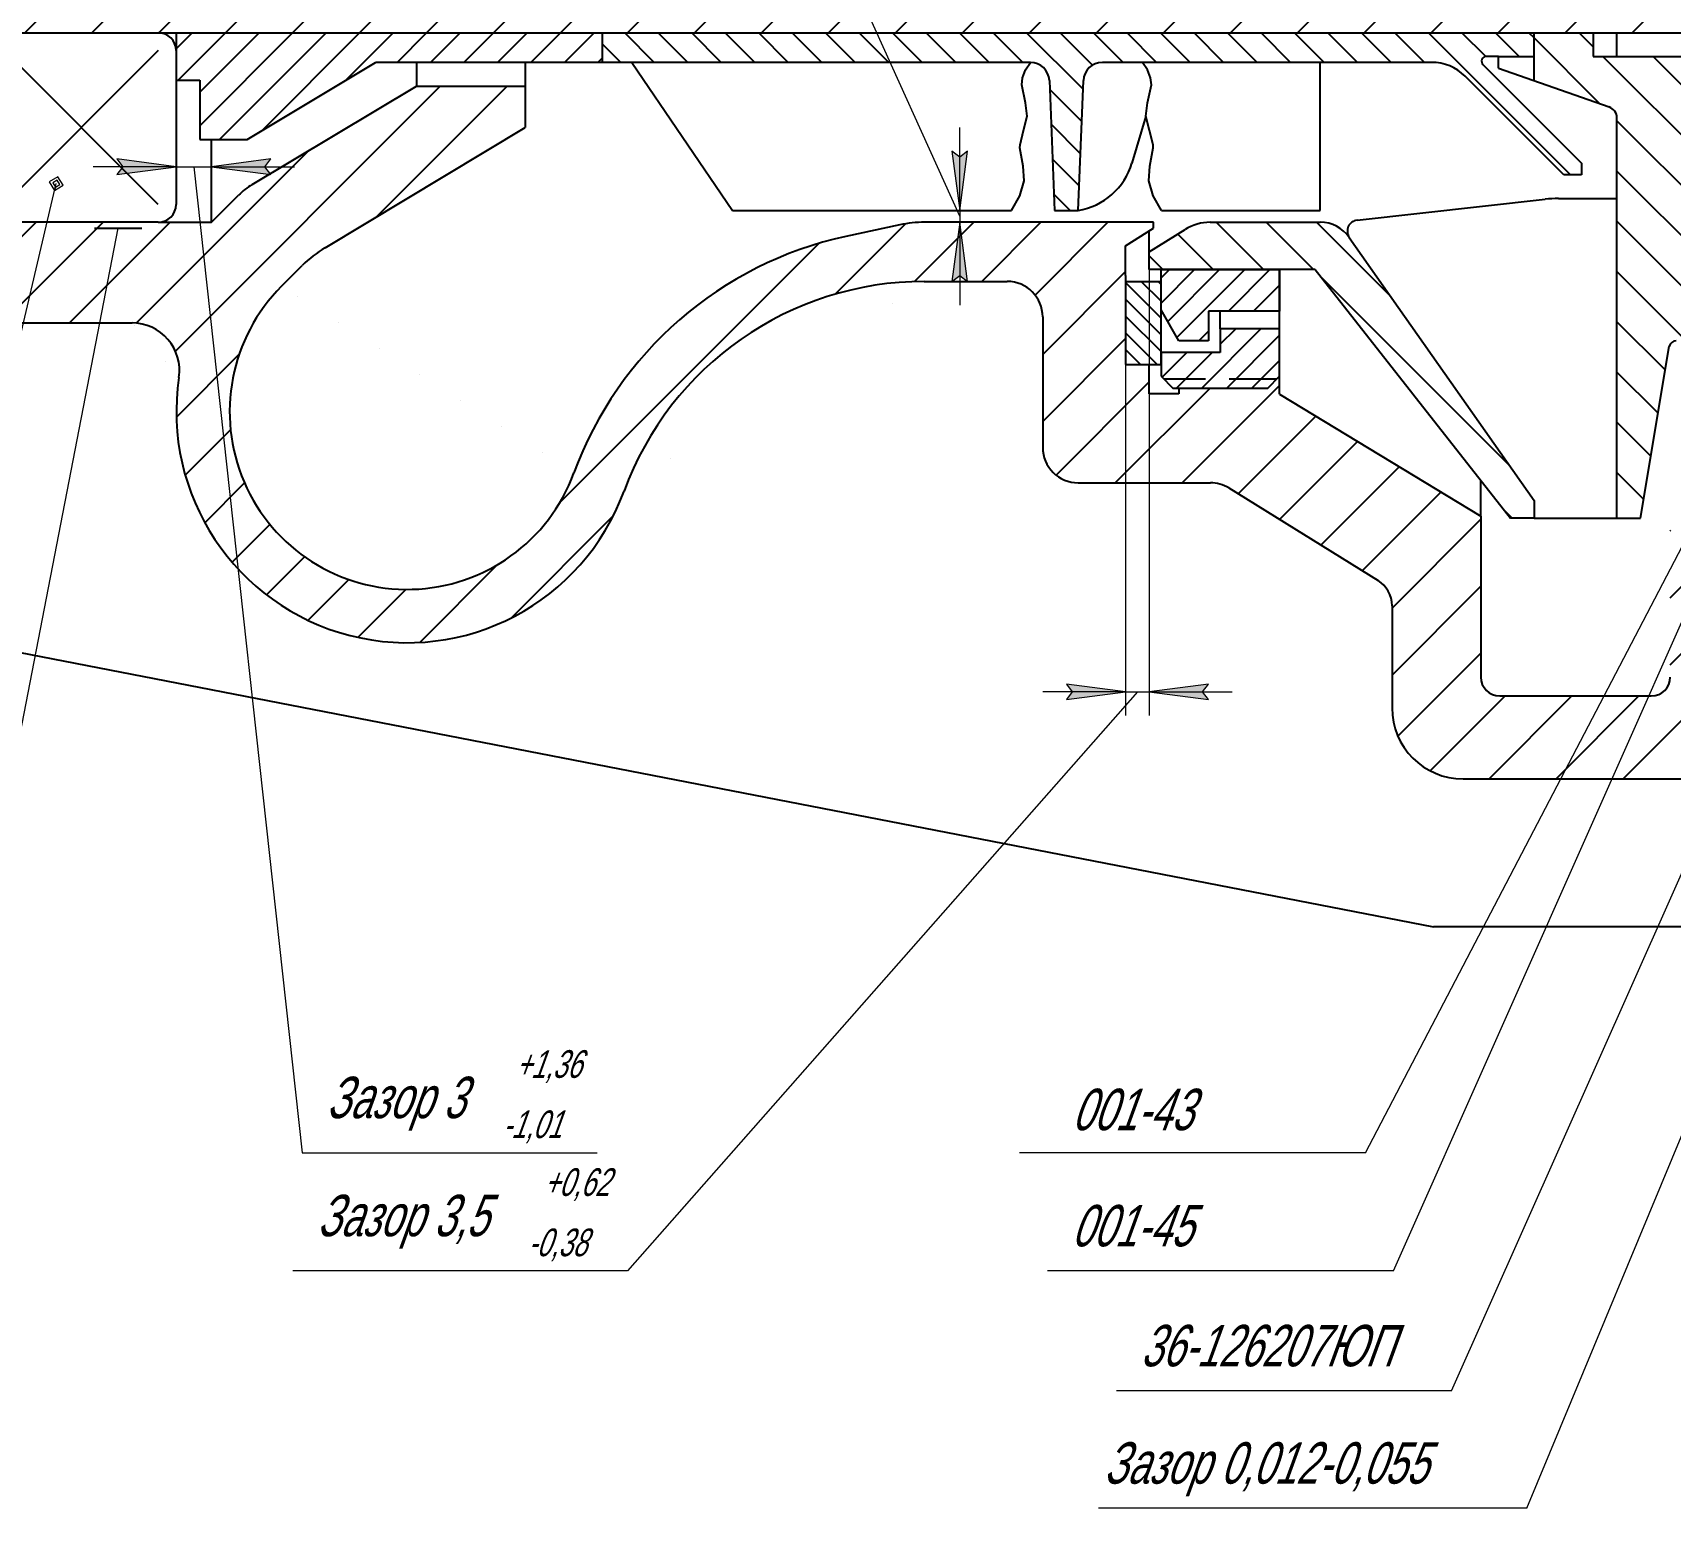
# Model space of a CAD drawing. Extents: x 0 to 841, y 0 to 594.
# Drawn here: x 157.8 to 296.1, y 287.1 to 411.7 of the extents above; entities that cross this region are included whole.
import ezdxf

# ---------------------------------------------------------------- set-up
doc = ezdxf.new("R2010")
doc.units = 0
doc.header["$MEASUREMENT"] = 0
for name, pattern in [('K5LT_BASIC', [0]), ('K5LT_DASHED', [6, 4, -2]), ('K5LT_THIN', [0]), ('K5LT_THIN_INCLUDED_TO_HATCHING', [0])]:
    doc.linetypes.add(name, pattern=pattern)
doc.layers.add('LAYER0VIEW0', color=7, linetype='Continuous')
doc.layers.add('LAYER1VIEW0', color=7, linetype='Continuous')
doc.styles.add('K5_TEXTSTYLE', font='win_eskd.shx', dxfattribs={"width": 0.7, "oblique": 15, "bigfont": 'b_eskd.shx'})
pattern_1 = [(-45, (0, 0), (2.12132, 2.12132), [])]
pattern_2 = [(45, (0, 0), (-1.06066, 1.06066), [])]
pattern_3 = [(45, (0, 0), (-2.828427, 2.828427), [])]

# ---------------------------------------------------------------- blocks, each defined once
blk = doc.blocks.new('*U22')
at = {"layer": 'LAYER0VIEW0', "color": 5, "linetype": 'K5LT_BASIC'}
for p, q in [((-1.5, 47.5), (-14.5, 47.5)), ((-16, 46), (-16, 33)), ((0, 33), (0, 46)), ((-14.5, 31.5), (-1.5, 31.5)), ((-14.5, 1.5), (-1.5, 1.5)), ((-16, -13), (-16, 0)), ((0, 0), (0, -13)), ((-1.5, -14.5), (-14.5, -14.5))]:
    blk.add_line(p, q, dxfattribs=at)
at = {"layer": 'LAYER0VIEW0', "color": 7, "linetype": 'K5LT_THIN'}
for p, q in [((-1.5, 33), (-14.5, 46)), ((-1.5, 46), (-14.5, 33)), ((-1.5, 0), (-14.5, -13)), ((-1.5, -13), (-14.5, 0))]:
    blk.add_line(p, q, dxfattribs=at)
at = {"layer": 'LAYER0VIEW0', "color": 5, "linetype": 'K5LT_BASIC'}
for centre, start, end in [((-14.5, 46), 90, 180), ((-1.5, 46), 0, 90), ((-14.5, 33), 180, 270), ((-1.5, 33), 270, 0), ((-14.5, 0), 90, 180), ((-1.5, 0), 0, 90), ((-14.5, -13), 180, 270), ((-1.5, -13), 270, 0)]:
    blk.add_arc(centre, 1.5, start, end, dxfattribs=at)

msp = doc.modelspace()

# ---------------------------------------------------------------- hatches: boundary and pattern name
at = {"layer": 'LAYER0VIEW0'}
h = msp.add_hatch(dxfattribs=at)
h.set_pattern_fill('МЕТАЛЛ', color=256, style=0, pattern_type=0)
h.set_pattern_definition(pattern_3)
edge = h.paths.add_edge_path()
edge.add_line((153.878, 438.157), (140.878, 438.157))
edge.add_line((140.878, 438.157), (139.378, 438.157))
edge.add_line((139.378, 438.157), (139.378, 438.657))
edge.add_line((139.378, 438.657), (138.878, 439.157))
edge.add_line((138.878, 439.157), (89.378, 439.157))
edge.add_line((89.378, 439.157), (89.378, 437.812))
edge.add_line((89.378, 437.812), (91.378, 436.657))
edge.add_line((91.378, 436.657), (101.378, 436.657))
edge.add_line((101.378, 436.657), (101.378, 436.157))
edge.add_line((101.378, 436.157), (120.378, 436.157))
edge.add_line((120.378, 436.157), (120.378, 432.657))
edge.add_line((120.378, 432.657), (129.378, 432.657))
edge.add_line((129.378, 432.657), (132.842, 426.657))
edge.add_line((132.842, 426.657), (129.378, 420.657))
edge.add_line((129.378, 420.657), (120.378, 420.657))
edge.add_line((120.378, 420.657), (120.378, 417.157))
edge.add_line((120.378, 417.157), (101.378, 417.157))
edge.add_line((101.378, 417.157), (101.378, 416.657))
edge.add_line((101.378, 416.657), (91.378, 416.657))
edge.add_line((91.378, 416.657), (89.378, 415.503))
edge.add_line((89.378, 415.503), (89.378, 414.157))
edge.add_line((89.378, 414.157), (138.878, 414.157))
edge.add_line((138.878, 414.157), (139.378, 414.657))
edge.add_line((139.378, 414.657), (139.378, 415.157))
edge.add_line((139.378, 415.157), (140.878, 415.157))
edge.add_line((140.878, 415.157), (140.878, 412.157))
edge.add_line((140.878, 412.157), (141.378, 411.657))
edge.add_line((141.378, 411.657), (149.378, 411.657))
edge.add_line((149.378, 411.657), (150.378, 412.657))
edge.add_line((150.378, 412.657), (153.878, 412.657))
edge.add_line((153.878, 412.657), (153.878, 411.657))
edge.add_line((153.878, 411.657), (155.378, 411.657))
edge.add_line((155.378, 411.657), (168.378, 411.657))
edge.add_line((168.378, 411.657), (169.878, 411.657))
edge.add_line((169.878, 411.657), (205.878, 411.657))
edge.add_line((205.878, 411.657), (283.574, 411.657))
edge.add_line((283.574, 411.657), (305.574, 411.657))
edge.add_line((305.574, 411.657), (305.574, 409.157))
edge.add_line((305.574, 409.157), (319.574, 409.157))
edge.add_line((319.574, 409.157), (321.574, 409.157))
edge.add_line((321.574, 409.157), (334.574, 409.157))
edge.add_arc((334.574, 407.157), 2, 360, 450, ccw=False)
edge.add_line((336.574, 407.157), (336.574, 404.657))
edge.add_line((336.574, 404.657), (362.574, 404.657))
edge.add_arc((366.893, 397.244), 8.58, 342.4571, 480.22329, ccw=False)
edge.add_arc((500.021, 355.159), 131.042, 162.4571, 172.63144)
edge.add_arc((368.574, 372.157), 1.5, 630, 712.63144, ccw=False)
edge.add_line((368.574, 370.657), (368.574, 363.657))
edge.add_arc((368.574, 362.157), 1.5, 360, 450, ccw=False)
edge.add_line((370.074, 362.157), (370.074, 360.657))
edge.add_line((370.074, 360.657), (372.074, 360.657))
edge.add_line((372.074, 360.657), (372.074, 363.657))
edge.add_arc((420.256, 363.657), 48.182, 454.97911, 540, ccw=False)
edge.add_line((416.074, 411.657), (416.074, 414.157))
edge.add_line((416.074, 414.157), (413.574, 414.157))
edge.add_line((413.574, 414.157), (412.074, 414.157))
edge.add_line((412.074, 414.157), (411.074, 415.157))
edge.add_line((411.074, 415.157), (410.574, 414.657))
edge.add_line((410.574, 414.657), (399.574, 414.657))
edge.add_line((399.574, 414.657), (398.574, 415.657))
edge.add_line((398.574, 415.657), (396.074, 415.657))
edge.add_line((396.074, 415.657), (396.074, 414.657))
edge.add_line((396.074, 414.657), (390.074, 414.657))
edge.add_line((390.074, 414.657), (387.074, 411.657))
edge.add_line((387.074, 411.657), (347.074, 411.657))
edge.add_line((347.074, 411.657), (343.074, 415.657))
edge.add_line((343.074, 415.657), (160.229, 415.657))
edge.add_line((160.229, 415.657), (153.878, 426.657))
edge.add_line((153.878, 426.657), (160.229, 437.657))
edge.add_line((160.229, 437.657), (343.074, 437.657))
edge.add_line((343.074, 437.657), (347.074, 441.657))
edge.add_line((347.074, 441.657), (387.074, 441.657))
edge.add_line((387.074, 441.657), (390.074, 438.657))
edge.add_line((390.074, 438.657), (396.074, 438.657))
edge.add_line((396.074, 438.657), (396.074, 437.657))
edge.add_line((396.074, 437.657), (398.574, 437.657))
edge.add_line((398.574, 437.657), (399.574, 438.657))
edge.add_line((399.574, 438.657), (410.574, 438.657))
edge.add_line((410.574, 438.657), (411.074, 438.157))
edge.add_line((411.074, 438.157), (412.074, 439.157))
edge.add_line((412.074, 439.157), (413.574, 439.157))
edge.add_line((413.574, 439.157), (416.074, 439.157))
edge.add_line((416.074, 439.157), (416.074, 441.657))
edge.add_arc((420.256, 489.657), 48.182, 540, 625.02089, ccw=False)
edge.add_line((372.074, 489.657), (372.074, 492.657))
edge.add_line((372.074, 492.657), (370.074, 492.657))
edge.add_line((370.074, 492.657), (370.074, 491.157))
edge.add_arc((368.574, 491.157), 1.5, 270, 360, ccw=False)
edge.add_line((368.574, 489.657), (368.574, 482.657))
edge.add_arc((368.574, 481.157), 1.5, 367.36856, 450, ccw=False)
edge.add_arc((500.021, 498.156), 131.042, 187.36856, 197.5429)
edge.add_arc((366.893, 456.071), 8.58, 239.77671, 377.5429, ccw=False)
edge.add_line((362.574, 448.657), (336.574, 448.657))
edge.add_line((336.574, 448.657), (336.574, 446.157))
edge.add_arc((334.574, 446.157), 2, 270, 360, ccw=False)
edge.add_line((334.574, 444.157), (321.574, 444.157))
edge.add_line((321.574, 444.157), (319.574, 444.157))
edge.add_line((319.574, 444.157), (305.574, 444.157))
edge.add_line((305.574, 444.157), (305.574, 441.657))
edge.add_line((305.574, 441.657), (283.574, 441.657))
edge.add_line((283.574, 441.657), (205.878, 441.657))
edge.add_line((205.878, 441.657), (169.878, 441.657))
edge.add_line((169.878, 441.657), (168.378, 441.657))
edge.add_line((168.378, 441.657), (156.378, 441.657))
edge.add_line((156.378, 441.657), (156.378, 438.157))
edge.add_line((156.378, 438.157), (153.878, 438.157))
h = msp.add_hatch(dxfattribs=at)
h.set_pattern_fill('МЕТАЛЛ', color=256, style=0, pattern_type=0)
h.set_pattern_definition([(-45, (0, 0), (1.4142136, 1.4142136), [])])
edge = h.paths.add_edge_path()
edge.add_line((205.878, 441.657), (283.574, 441.657))
edge.add_line((283.574, 441.657), (284.574, 441.657))
edge.add_line((284.574, 441.657), (284.574, 443.657))
edge.add_line((284.574, 443.657), (281.574, 443.657))
edge.add_line((281.574, 443.657), (280.54, 443.657))
edge.add_arc((280.54, 444.057), 0.4, 495, 630, ccw=False)
edge.add_line((280.257, 444.34), (288.574, 452.657))
edge.add_line((288.574, 452.657), (288.574, 453.657))
edge.add_line((288.574, 453.657), (287.074, 453.657))
edge.add_line((287.074, 453.657), (278.745, 445.329))
edge.add_arc((275.917, 448.157), 4, 630, 675, ccw=False)
edge.add_line((275.917, 444.157), (248.111, 444.157))
edge.add_arc((248.111, 445.757), 1.6, 542.29061, 630, ccw=False)
edge.add_line((246.512, 445.693), (246.075, 456.623))
edge.add_arc((244.98, 451.056), 5.674, 78.86755, 80.81259)
edge.add_line((245.886, 456.657), (244.074, 456.657))
edge.add_line((244.074, 456.657), (243.635, 445.693))
edge.add_arc((242.037, 445.757), 1.6, 630, 717.70939, ccw=False)
edge.add_line((242.037, 444.157), (205.878, 444.157))
edge.add_line((205.878, 444.157), (205.878, 441.657))
edge = h.paths.add_edge_path()
edge.add_line((251.511, 409.157), (275.917, 409.157))
edge.add_arc((275.917, 405.157), 4, 405, 450, ccw=False)
edge.add_line((278.745, 407.986), (287.074, 399.657))
edge.add_line((287.074, 399.657), (288.574, 399.657))
edge.add_line((288.574, 399.657), (288.574, 400.657))
edge.add_line((288.574, 400.657), (280.257, 408.974))
edge.add_arc((280.54, 409.257), 0.4, 450, 585, ccw=False)
edge.add_line((280.54, 409.657), (281.574, 409.657))
edge.add_line((281.574, 409.657), (284.574, 409.657))
edge.add_line((284.574, 409.657), (284.574, 411.657))
edge.add_line((284.574, 411.657), (283.574, 411.657))
edge.add_line((283.574, 411.657), (205.878, 411.657))
edge.add_line((205.878, 411.657), (205.878, 409.157))
edge.add_line((205.878, 409.157), (242.037, 409.157))
edge.add_arc((242.037, 407.557), 1.6, 362.29061, 450, ccw=False)
edge.add_line((243.635, 407.621), (244.074, 396.657))
edge.add_line((244.074, 396.657), (246.074, 396.657))
edge.add_line((246.074, 396.657), (246.512, 407.621))
edge.add_arc((248.111, 407.557), 1.6, 450, 537.70939, ccw=False)
edge.add_line((248.111, 409.157), (251.511, 409.157))
h = msp.add_hatch(dxfattribs=at)
h.set_pattern_fill('МЕТАЛЛ', color=256, style=0, pattern_type=0)
h.set_pattern_definition([(45, (0, 0), (-1.4142136, 1.4142136), [])])
h.paths.add_polyline_path([(169.878, 411.657), (205.878, 411.657), (205.878, 409.157), (186.711, 409.157), (175.878, 402.657), (171.878, 402.657), (171.878, 407.657), (169.878, 407.657)])
h = msp.add_hatch(dxfattribs=at)
h.set_pattern_fill('МЕТАЛЛ', color=256, style=0, pattern_type=0)
h.set_pattern_definition(pattern_1)
edge = h.paths.add_edge_path()
edge.add_line((291.574, 404.448), (291.574, 370.657))
edge.add_line((291.574, 370.657), (293.574, 370.657))
edge.add_line((293.574, 370.657), (295.99, 385.156))
edge.add_arc((296.582, 385.057), 0.6, 450, 530.53768, ccw=False)
edge.add_line((296.582, 385.657), (297.574, 385.657))
edge.add_line((297.574, 385.657), (297.574, 386.657))
edge.add_line((297.574, 386.657), (299.074, 386.657))
edge.add_line((299.074, 386.657), (301.574, 386.657))
edge.add_line((301.574, 386.657), (310.574, 386.657))
edge.add_line((310.574, 386.657), (310.574, 389.157))
edge.add_line((310.574, 389.157), (301.412, 391.906))
edge.add_arc((301.7, 392.864), 1, 530.90972, 613.30076, ccw=False)
edge.add_line((300.712, 393.022), (302.439, 403.815))
edge.add_arc((303.427, 403.657), 1, 450, 530.90972, ccw=False)
edge.add_line((303.427, 404.657), (309.074, 404.657))
edge.add_line((309.074, 404.657), (318.074, 404.657))
edge.add_line((318.074, 404.657), (319.574, 404.657))
edge.add_line((319.574, 404.657), (319.574, 409.157))
edge.add_line((319.574, 409.157), (305.574, 409.157))
edge.add_line((305.574, 409.157), (303.574, 409.157))
edge.add_line((303.574, 409.157), (303.574, 409.657))
edge.add_line((303.574, 409.657), (289.574, 409.657))
edge.add_line((289.574, 409.657), (289.574, 411.657))
edge.add_line((289.574, 411.657), (284.574, 411.657))
edge.add_line((284.574, 411.657), (284.574, 407.607))
edge.add_line((284.574, 407.607), (290.904, 405.392))
edge.add_arc((290.574, 404.448), 1, 360, 430.70995, ccw=False)
h = msp.add_hatch(dxfattribs=at)
h.set_pattern_fill('МЕТАЛЛ', color=256, style=0, pattern_type=0)
h.set_pattern_definition(pattern_3)
edge = h.paths.add_edge_path()
edge.add_arc((166.167, 383.157), 4, 351.43472, 450, ccw=False)
edge.add_arc((189.405, 379.657), 19.5, 171.43472, 339.8637)
edge.add_arc((233.074, 363.645), 27.012, 450, 519.8637, ccw=False)
edge.add_line((233.074, 390.657), (240.074, 390.657))
edge.add_arc((240.074, 387.657), 3, 360, 450, ccw=False)
edge.add_line((243.074, 387.657), (243.074, 376.657))
edge.add_arc((246.074, 376.657), 3, 180, 270)
edge.add_line((246.074, 373.657), (257.234, 373.657))
edge.add_arc((257.234, 370.657), 3, 418.73627, 450, ccw=False)
edge.add_line((258.791, 373.222), (271.392, 365.405))
edge.add_arc((270.074, 363.28), 2.5, 360, 418.18551, ccw=False)
edge.add_line((272.574, 363.28), (272.574, 354.657))
edge.add_arc((278.574, 354.657), 6, 180, 270)
edge.add_line((278.574, 348.657), (297.574, 348.657))
edge.add_arc((297.574, 354.657), 6, 270, 360)
edge.add_line((303.574, 354.657), (303.574, 360.402))
edge.add_arc((305.174, 360.402), 1.6, 430.70995, 540, ccw=False)
edge.add_line((305.702, 361.912), (323.574, 355.657))
edge.add_line((323.574, 355.657), (325.574, 355.657))
edge.add_line((325.574, 355.657), (325.574, 354.657))
edge.add_line((325.574, 354.657), (325.574, 351.657))
edge.add_line((325.574, 351.657), (341.574, 351.657))
edge.add_line((341.574, 351.657), (341.574, 364.657))
edge.add_line((341.574, 364.657), (338.574, 364.657))
edge.add_line((338.574, 364.657), (336.074, 364.657))
edge.add_line((336.074, 364.657), (331.074, 369.657))
edge.add_line((331.074, 369.657), (296.074, 369.657))
edge.add_line((296.074, 369.657), (296.074, 357.257))
edge.add_arc((294.474, 357.257), 1.6, 270, 360, ccw=False)
edge.add_line((294.474, 355.657), (281.674, 355.657))
edge.add_arc((281.674, 357.257), 1.6, 540, 630, ccw=False)
edge.add_line((280.074, 357.257), (280.074, 366.257))
edge.add_line((280.074, 366.257), (280.074, 370.829))
edge.add_line((280.074, 370.829), (263.074, 381.151))
edge.add_line((263.074, 381.151), (263.074, 381.657))
edge.add_line((263.074, 381.657), (263.074, 382.657))
edge.add_line((263.074, 382.657), (262.074, 381.657))
edge.add_line((262.074, 381.657), (254.574, 381.657))
edge.add_line((254.574, 381.657), (254.574, 381.157))
edge.add_line((254.574, 381.157), (252.074, 381.157))
edge.add_line((252.074, 381.157), (252.074, 383.657))
edge.add_line((252.074, 383.657), (250.074, 383.657))
edge.add_line((250.074, 383.657), (250.074, 391.157))
edge.add_line((250.074, 391.157), (250.074, 393.676))
edge.add_line((250.074, 393.676), (252.444, 395.157))
edge.add_line((252.444, 395.157), (252.444, 395.657))
edge.add_line((252.444, 395.657), (233.108, 395.657))
edge.add_arc((233.108, 385.657), 10, 90, 102.14757)
edge.add_line((231.003, 395.433), (226.443, 394.452))
edge.add_arc((233.074, 363.645), 31.512, 102.14757, 159.8637)
edge.add_arc((189.405, 379.657), 15, 495, 699.8637, ccw=False)
edge.add_line((178.798, 390.264), (180.542, 392.007))
edge.add_arc((187.613, 384.936), 10, 480.96376, 495, ccw=False)
edge.add_line((182.468, 393.511), (199.378, 403.657))
edge.add_line((199.378, 403.657), (199.378, 407.157))
edge.add_line((199.378, 407.157), (190.181, 407.157))
edge.add_line((190.181, 407.157), (176.307, 398.833))
edge.add_arc((179.394, 393.688), 6, 120.96376, 135)
edge.add_line((175.151, 397.931), (172.878, 395.657))
edge.add_line((172.878, 395.657), (168.378, 395.657))
edge.add_line((168.378, 395.657), (155.797, 395.657))
edge.add_line((155.797, 395.657), (153.878, 395.657))
edge.add_line((153.878, 395.657), (153.878, 394.657))
edge.add_line((153.878, 394.657), (139.878, 394.657))
edge.add_line((139.878, 394.657), (137.878, 392.657))
edge.add_line((137.878, 392.657), (135.378, 392.657))
edge.add_line((135.378, 392.657), (112.378, 392.657))
edge.add_line((112.378, 392.657), (110.378, 390.657))
edge.add_line((110.378, 390.657), (107.878, 390.657))
edge.add_line((107.878, 390.657), (105.012, 390.657))
edge.add_line((105.012, 390.657), (105.012, 388.157))
edge.add_line((105.012, 388.157), (102.512, 388.157))
edge.add_line((102.512, 388.157), (102.512, 389.157))
edge.add_line((102.512, 389.157), (92.667, 389.157))
edge.add_line((92.667, 389.157), (92.378, 389.657))
edge.add_line((92.378, 389.657), (92.378, 388.626))
edge.add_arc((91.778, 388.626), 0.6, 284.03624, 360, ccw=False)
edge.add_line((91.923, 388.044), (86.378, 386.657))
edge.add_line((86.378, 386.657), (86.378, 380.657))
edge.add_line((86.378, 380.657), (88.378, 380.657))
edge.add_line((88.378, 380.657), (88.378, 383.657))
edge.add_line((88.378, 383.657), (93.378, 383.657))
edge.add_line((93.378, 383.657), (93.378, 380.657))
edge.add_line((93.378, 380.657), (105.378, 380.657))
edge.add_line((105.378, 380.657), (105.378, 378.657))
edge.add_line((105.378, 378.657), (117.378, 378.657))
edge.add_line((117.378, 378.657), (117.378, 384.657))
edge.add_line((117.378, 384.657), (119.378, 384.657))
edge.add_line((119.378, 384.657), (120.1, 385.907))
edge.add_arc((122.265, 384.657), 2.5, 450, 510, ccw=False)
edge.add_line((122.265, 387.157), (166.167, 387.157))
h = msp.add_hatch(dxfattribs=at)
h.set_pattern_fill('МЕТАЛЛ', color=256, style=0, pattern_type=0)
h.set_pattern_definition(pattern_1)
edge = h.paths.add_edge_path()
edge.add_line((268.97, 394.381), (284.574, 372.157))
edge.add_line((284.574, 372.157), (284.574, 370.657))
edge.add_line((284.574, 370.657), (282.574, 370.657))
edge.add_line((282.574, 370.657), (266.074, 391.657))
edge.add_line((266.074, 391.657), (252.074, 391.657))
edge.add_line((252.074, 391.657), (252.074, 393.157))
edge.add_line((252.074, 393.157), (255.101, 395.049))
edge.add_arc((257.221, 391.657), 4, 450, 482.00538, ccw=False)
edge.add_line((257.221, 395.657), (266.515, 395.657))
edge.add_arc((266.515, 392.657), 3, 395.07375, 450, ccw=False)
h = msp.add_hatch(dxfattribs=at)
h.set_pattern_fill('МЕТАЛЛ', color=256, style=0, pattern_type=0)
h.set_pattern_definition(pattern_2)
h.paths.add_polyline_path([(258.074, 388.157), (257.074, 388.157), (257.074, 385.657), (254.574, 385.657), (253.074, 388.255), (253.074, 391.657), (263.074, 391.657), (263.074, 388.157)])
h = msp.add_hatch(dxfattribs=at)
h.set_pattern_fill('МЕТАЛЛ', color=256, style=0, pattern_type=0)
h.set_pattern_definition([(-45, (0, 0), (0.7071068, 0.7071068), [])])
h.paths.add_polyline_path([(250.074, 390.657), (250.074, 383.657), (253.074, 383.657), (253.074, 384.657), (253.074, 385.657), (253.074, 390.657)])
h = msp.add_hatch(dxfattribs=at)
h.set_pattern_fill('МЕТАЛЛ', color=256, style=0, pattern_type=0)
h.set_pattern_definition(pattern_2)
h.paths.add_polyline_path([(258.074, 384.657), (258.074, 386.657), (263.074, 386.657), (263.074, 382.657), (262.074, 381.657), (254.074, 381.657), (253.074, 382.657), (253.074, 384.657)])
at = {"layer": 'LAYER1VIEW0', "lineweight": 0}
for points in [[(236.07, 396.657), (236.07, 401.157), (235.412, 401.657)], [(236.07, 396.657), (236.728, 401.657), (236.07, 401.157)], [(169.878, 400.343), (164.878, 401.001), (165.378, 400.343)], [(164.878, 399.685), (169.878, 400.343), (165.378, 400.343)], [(177.378, 400.343), (177.878, 401.001), (172.878, 400.343)], [(177.878, 399.685), (172.878, 400.343), (177.378, 400.343)], [(236.07, 391.157), (236.07, 395.657), (235.412, 390.657)], [(236.728, 390.657), (236.07, 395.657), (236.07, 391.157)], [(250.074, 356.006), (245.074, 356.664), (245.574, 356.006)], [(245.074, 355.347), (250.074, 356.006), (245.574, 356.006)], [(256.574, 356.006), (257.074, 356.664), (252.074, 356.006)], [(257.074, 355.347), (252.074, 356.006), (256.574, 356.006)]]:
    msp.add_hatch(color=7, dxfattribs=at).paths.add_polyline_path(points)

# ---------------------------------------------------------------- linework, layer by layer
at = {"layer": 'LAYER0VIEW0', "color": 5, "linetype": 'K5LT_BASIC'}
for p, q in [((153.878, 411.657), (167.307, 411.657)), ((168.378, 411.657), (169.878, 411.657)), ((169.878, 411.657), (169.878, 407.657)), ((169.878, 411.657), (205.878, 411.657)), ((205.878, 411.657), (205.878, 409.157)), ((205.878, 411.657), (283.574, 411.657)), ((283.574, 411.657), (305.574, 411.657)), ((284.574, 407.607), (284.574, 411.657)), ((289.574, 411.657), (289.574, 409.657)), ((291.574, 409.657), (291.574, 411.657)), ((281.574, 409.657), (280.54, 409.657)), ((281.574, 408.657), (281.574, 409.657)), ((281.574, 409.657), (284.574, 409.657)), ((281.574, 408.657), (281.574, 409.657)), ((281.574, 409.657), (283.574, 409.657)), ((289.574, 409.657), (303.574, 409.657)), ((175.878, 402.657), (186.711, 409.157)), ((205.878, 409.157), (186.711, 409.157)), ((190.181, 409.157), (190.181, 407.157)), ((199.378, 409.157), (199.378, 407.157)), ((242.037, 409.157), (205.878, 409.157)), ((208.378, 409.157), (216.878, 396.657)), ((275.917, 409.157), (248.111, 409.157)), ((266.515, 396.657), (266.515, 409.157)), ((287.074, 399.657), (278.745, 407.986)), ((280.257, 408.974), (288.574, 400.657)), ((281.574, 408.657), (290.904, 405.392)), ((169.878, 407.657), (171.878, 407.657)), ((171.878, 407.657), (171.878, 402.657)), ((176.307, 398.833), (190.181, 407.157)), ((190.181, 407.157), (199.378, 407.157)), ((199.378, 407.157), (199.378, 403.657)), ((199.378, 407.157), (199.378, 403.657)), ((243.635, 407.621), (244.074, 396.657)), ((246.074, 396.657), (246.512, 407.621)), ((251.776, 404.619), (250.611, 400.657)), ((291.574, 370.657), (291.574, 404.448)), ((171.878, 402.657), (175.878, 402.657)), ((172.878, 395.657), (172.878, 402.657)), ((182.468, 393.511), (199.378, 403.657)), ((288.574, 400.657), (288.574, 399.657)), ((288.574, 399.657), (287.074, 399.657)), ((172.878, 395.657), (175.151, 397.931)), ((269.624, 395.83), (285.523, 397.596)), ((286.628, 397.657), (291.574, 397.657)), ((168.378, 395.657), (172.878, 395.657)), ((216.878, 396.657), (240.437, 396.657)), ((252.444, 395.657), (233.108, 395.657)), ((244.074, 396.657), (246.074, 396.657)), ((244.074, 396.657), (246.074, 396.657)), ((252.444, 395.157), (252.444, 395.657)), ((253.111, 396.657), (266.515, 396.657)), ((257.221, 395.657), (266.515, 395.657)), ((162.999, 395.157), (166.999, 395.157)), ((231.003, 395.433), (226.443, 394.452)), ((250.074, 393.676), (252.444, 395.157)), ((252.074, 393.157), (255.101, 395.049)), ((252.074, 393.157), (252.074, 394.926)), ((268.97, 394.381), (284.574, 372.157)), ((250.074, 391.157), (250.074, 393.676)), ((252.074, 391.657), (252.074, 393.157)), ((178.798, 390.264), (180.542, 392.007)), ((266.074, 391.657), (252.074, 391.657)), ((253.074, 384.657), (253.074, 391.657)), ((253.074, 385.657), (253.074, 391.657)), ((253.074, 391.657), (263.074, 391.657)), ((263.074, 382.657), (263.074, 391.657)), ((263.074, 391.657), (263.074, 388.157)), ((266.074, 391.657), (282.574, 370.657)), ((233.074, 390.657), (240.074, 390.657)), ((250.074, 391.157), (250.074, 383.657)), ((250.074, 390.657), (253.074, 390.657)), ((253.074, 383.657), (253.074, 391.157)), ((243.074, 387.657), (243.074, 376.657)), ((254.574, 385.657), (253.074, 388.255)), ((263.074, 388.157), (257.074, 388.157)), ((257.074, 388.157), (257.074, 385.657)), ((258.074, 386.657), (258.074, 388.157)), ((122.265, 387.157), (166.167, 387.157)), ((263.074, 386.657), (258.074, 386.657)), ((258.074, 386.657), (258.074, 384.657)), ((263.074, 381.657), (263.074, 386.657)), ((258.074, 384.657), (253.074, 384.657)), ((253.074, 384.657), (253.074, 382.657)), ((257.074, 385.657), (254.574, 385.657)), ((293.574, 370.657), (295.99, 385.156)), ((250.074, 383.657), (253.074, 383.657)), ((252.074, 381.157), (252.074, 383.657)), ((253.074, 382.657), (254.074, 381.657)), ((262.074, 381.657), (263.074, 382.657)), ((263.074, 381.151), (263.074, 382.657)), ((254.574, 381.157), (252.074, 381.157)), ((254.074, 381.657), (262.074, 381.657)), ((254.574, 381.657), (254.574, 381.157)), ((263.074, 381.151), (280.074, 370.829)), ((246.074, 373.657), (257.234, 373.657)), ((280.074, 370.829), (280.074, 373.839)), ((258.791, 373.222), (271.392, 365.405)), ((284.574, 372.157), (284.574, 370.657)), ((280.074, 370.829), (280.074, 357.257)), ((280.074, 370.829), (280.074, 366.257)), ((284.574, 370.657), (282.574, 370.657)), ((284.574, 370.657), (293.574, 370.657)), ((120.068, 366.426), (276.074, 336.157)), ((272.574, 363.28), (272.574, 354.657)), ((281.674, 355.657), (294.474, 355.657)), ((278.574, 348.657), (297.574, 348.657)), ((297.074, 336.157), (276.074, 336.157))]:
    msp.add_line(p, q, dxfattribs=at)
at = {"layer": 'LAYER0VIEW0', "color": 7, "linetype": 'K5LT_DASHED'}
msp.add_line((262.824, 382.407), (253.324, 382.407), dxfattribs=at)
at = {"layer": 'LAYER0VIEW0', "color": 7, "linetype": 'K5LT_THIN_INCLUDED_TO_HATCHING'}
for points in [[(240.437, 396.657), (241.132, 397.883), (241.503, 399.157), (241.416, 400.403), (241.15, 401.937), (241.158, 402.195), (241.464, 403.408), (241.771, 404.619), (241.629, 405.75), (241.299, 407.273), (241.365, 407.857), (241.61, 408.513), (242.037, 409.157)], [(253.111, 396.657), (252.416, 397.883), (252.044, 399.157), (252.132, 400.403), (252.398, 401.937), (252.389, 402.195), (252.083, 403.408), (251.776, 404.619), (251.918, 405.75), (252.249, 407.273), (252.182, 407.857), (251.938, 408.513), (251.511, 409.157)]]:
    msp.add_lwpolyline(points, dxfattribs=at)
at = {"layer": 'LAYER0VIEW0', "color": 5, "linetype": 'K5LT_BASIC'}
for centre, radius, start, end in [((280.54, 409.257), 0.4, 90, 225), ((242.037, 407.557), 1.6, 2.29061, 90), ((248.111, 407.557), 1.6, 90, 177.70939), ((275.917, 405.157), 4, 45, 90), ((290.574, 404.448), 1, 0, 70.70995), ((245.168, 402.258), 5.674, 279.18741, 343.61046), ((179.394, 393.688), 6, 120.96376, 135), ((286.628, 387.657), 10, 90, 96.34019), ((233.108, 385.657), 10, 90, 102.14757), ((257.221, 391.657), 4, 90, 122.00538), ((266.515, 392.657), 3, 35.07375, 90), ((269.726, 394.912), 0.923, 96.34019, 215.07375), ((233.074, 363.645), 31.512, 102.14757, 159.8637), ((187.613, 384.936), 10, 120.96376, 135), ((189.405, 379.657), 15, 135, 339.8637), ((233.074, 363.645), 27.012, 90, 159.8637), ((240.074, 387.657), 3, 0, 90), ((166.167, 383.157), 4, 351.43472, 90), ((296.582, 385.057), 0.6, 90, 170.53768), ((189.405, 379.657), 19.5, 171.43472, 339.8637), ((246.074, 376.657), 3, 180, 270), ((257.234, 370.657), 3, 58.73627, 90), ((270.074, 363.28), 2.5, 0, 58.18551), ((281.674, 357.257), 1.6, 180, 270), ((294.474, 357.257), 1.6, 270, 0), ((278.574, 354.657), 6, 180, 270)]:
    msp.add_arc(centre, radius, start, end, dxfattribs=at)
at = {"layer": 'LAYER1VIEW0', "color": 7, "lineweight": 0}
for p, q in [((236.07, 396.157), (226.443, 417.449)), ((169.878, 407.657), (169.878, 398.343)), ((172.878, 402.657), (172.878, 398.343)), ((236.07, 396.657), (236.07, 403.657)), ((236.07, 401.157), (235.412, 401.657)), ((235.412, 401.657), (236.07, 396.657)), ((236.07, 396.657), (236.728, 401.657)), ((236.728, 401.657), (236.07, 401.157)), ((169.878, 400.343), (162.878, 400.343)), ((169.878, 400.343), (164.878, 401.001)), ((164.878, 401.001), (165.378, 400.343)), ((165.378, 400.343), (164.878, 399.685)), ((164.878, 399.685), (169.878, 400.343)), ((169.878, 400.343), (172.878, 400.343)), ((171.378, 400.343), (180.542, 317.079)), ((177.878, 401.001), (172.878, 400.343)), ((172.878, 400.343), (177.878, 399.685)), ((172.878, 400.343), (179.878, 400.343)), ((177.378, 400.343), (177.878, 401.001)), ((177.878, 399.685), (177.378, 400.343)), ((240.437, 396.657), (234.07, 396.657)), ((252.444, 395.657), (234.07, 395.657)), ((236.07, 395.657), (235.412, 390.657)), ((236.07, 396.657), (236.07, 395.657)), ((236.728, 390.657), (236.07, 395.657)), ((236.07, 395.657), (236.07, 388.657)), ((250.074, 393.676), (250.074, 354.006)), ((252.074, 391.657), (252.074, 354.006)), ((235.412, 390.657), (236.07, 391.157)), ((236.07, 391.157), (236.728, 390.657)), ((251.074, 356.006), (208.018, 307.109)), ((250.074, 356.006), (243.074, 356.006)), ((250.074, 356.006), (245.074, 356.664)), ((245.074, 356.664), (245.574, 356.006)), ((245.574, 356.006), (245.074, 355.347)), ((245.074, 355.347), (250.074, 356.006)), ((250.074, 356.006), (252.074, 356.006)), ((257.074, 356.664), (252.074, 356.006)), ((252.074, 356.006), (257.074, 355.347)), ((252.074, 356.006), (259.074, 356.006)), ((256.574, 356.006), (257.074, 356.664)), ((257.074, 355.347), (256.574, 356.006)), ((180.542, 317.079), (205.443, 317.079)), ((208.018, 307.109), (179.753, 307.109))]:
    msp.add_line(p, q, dxfattribs=at)
at = {"layer": 'LAYER1VIEW0', "color": 7, "linetype": 'K5LT_THIN', "lineweight": 0}
for p, q in [((272.704, 307.109), (315.433, 403.33)), ((140.489, 317.079), (159.759, 398.918)), ((159.896, 399.502), (159.175, 399.056)), ((159.175, 399.056), (159.621, 398.334)), ((159.827, 399.21), (159.467, 398.987)), ((159.467, 398.987), (159.69, 398.626)), ((159.621, 398.334), (160.343, 398.781)), ((159.69, 398.626), (159.621, 398.334)), ((159.69, 398.626), (160.051, 398.849)), ((160.051, 398.849), (159.827, 399.21)), ((160.343, 398.781), (159.896, 399.502)), ((277.61, 296.98), (322.555, 398.107)), ((147.907, 307.109), (164.999, 395.157)), ((283.953, 287.072), (326.796, 390.157)), ((270.33, 317.079), (305.78, 384.972)), ((270.33, 317.079), (241.1, 317.079)), ((272.704, 307.109), (243.474, 307.109)), ((277.61, 296.98), (249.306, 296.98)), ((283.953, 287.072), (247.778, 287.072))]:
    msp.add_line(p, q, dxfattribs=at)

# ---------------------------------------------------------------- block references
at = {"layer": 'LAYER0VIEW0'}
msp.add_blockref('*U22', (169.878, 410.157), dxfattribs=at)

# ---------------------------------------------------------------- texts
at = {"layer": 'LAYER1VIEW0', "color": 7, "lineweight": 0, "style": 'K5_TEXTSTYLE', "oblique": 20, "width": 0.7}
for s, height, p in [('+1,36', 2.3333, (198.55, 323.414)), ('Зазор 3', 3.5, (182.542, 320.009)), ('001-43', 3.5, (245.51, 318.993)), ('-1,01', 2.3333, (197.437, 318.324)), ('+0,62', 2.3333, (200.919, 313.444)), ('Зазор 3,5', 3.5, (181.753, 310.039)), ('001-45', 3.5, (245.474, 309.183)), ('-0,38', 2.3333, (199.57, 308.353)), ('36-126207ЮП', 3.5, (251.306, 299.054)), ('Зазор 0,012-0,055', 3.5, (248.192, 289.147))]:
    msp.add_text(s, height=height, dxfattribs=at).set_placement(p)

doc.saveas('drawing.dxf')
